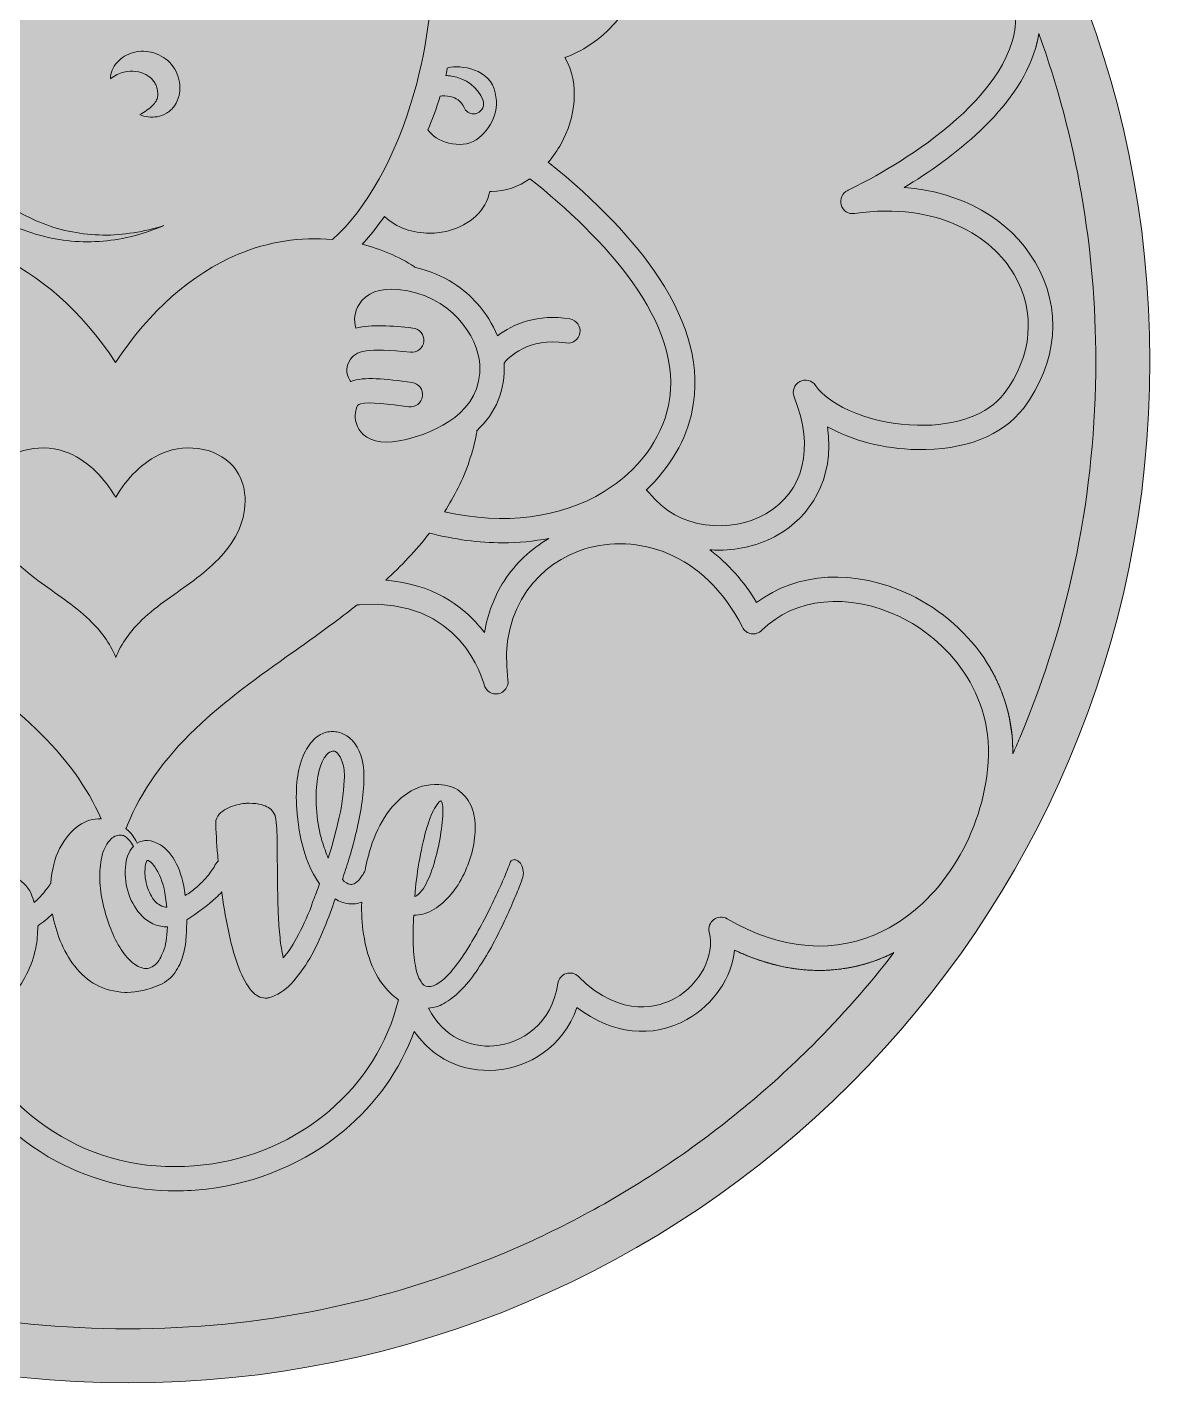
# Model space of a CAD drawing. Header units: inches. Extents: x -4083 to 8083, y -1951 to 5918.
# Drawn here: x 1812 to 3900, y 2118 to 4639 of the extents above; entities that cross this region are included whole.
import ezdxf

# ---------------------------------------------------------------- set-up
doc = ezdxf.new("R2010")
doc.units = ezdxf.units.IN
doc.header["$MEASUREMENT"] = 0
doc.layers.add('1', color=7, linetype='Continuous')

# ---------------------------------------------------------------- blocks, each defined once
blk = doc.blocks.new('block 2')
at = {"layer": '1', "true_color": 0xf19997}
h = blk.add_hatch(color=21, dxfattribs=at)
h.dxf.hatch_style = 2
edge = h.paths.add_edge_path()
edge.add_spline(control_points=[(3900, 4017.7), (3900, 2968.4), (3049.3, 2117.7), (2000, 2117.7), (950.7, 2117.7), (100, 2968.4), (100, 4017.7), (100, 5067.1), (950.7, 5917.7), (2000, 5917.7), (3049.3, 5917.7), (3900, 5067.1), (3900, 4017.7)], knot_values=[0, 0, 0, 0, 1, 1, 1, 2, 2, 2, 3, 3, 3, 4, 4, 4, 4], degree=3, periodic=1)
at = {"layer": '1', "lineweight": 0}
for points, knots in [([(3900, 4017.7), (3900, 2968.4), (3049.3, 2117.7), (2000, 2117.7), (950.7, 2117.7), (100, 2968.4), (100, 4017.7), (100, 5067.1), (950.7, 5917.7), (2000, 5917.7), (3049.3, 5917.7), (3900, 5067.1), (3900, 4017.7)], [0, 0, 0, 0, 1, 1, 1, 2, 2, 2, 3, 3, 3, 4, 4, 4, 4]), ([(2000, 5917.7), (950.7, 5917.7), (100, 5067.1), (100, 4017.7), (100, 2968.4), (950.7, 2117.7), (2000, 2117.7), (3049.3, 2117.7), (3900, 2968.4), (3900, 4017.7), (3900, 5067.1), (3049.3, 5917.7), (2000, 5917.7)], [0, 0, 0, 0, 1, 1, 1, 2, 2, 2, 3, 3, 3, 4, 4, 4, 4]), ([(2000, 5917.7), (950.7, 5917.7), (100, 5067.1), (100, 4017.7), (100, 2968.4), (950.7, 2117.7), (2000, 2117.7), (3049.3, 2117.7), (3900, 2968.4), (3900, 4017.7), (3900, 5067.1), (3049.3, 5917.7), (2000, 5917.7)], [0, 0, 0, 0, 1, 1, 1, 2, 2, 2, 3, 3, 3, 4, 4, 4, 4]), ([(1530, 4948.8), (1564.5, 4918.4), (1612.2, 4902.6), (1661.7, 4907), (1709.6, 4911.2), (1750.5, 4933.5), (1777.9, 4968.9), (1809.3, 4912.4), (1872.3, 4869.5), (1945.8, 4858.3), (2015.2, 4847.6), (2077.8, 4867.4), (2121.9, 4911.9), (2136.9, 4874.2), (2169.1, 4840.1), (2211.2, 4820.8), (2266.8, 4795.3), (2326, 4802.2), (2375.9, 4838.4), (2385, 4806.2), (2404.9, 4774.4), (2437.3, 4756.9), (2463.3, 4742.9), (2504.6, 4734.5), (2561.4, 4764.9), (2568.6, 4701.1), (2558, 4608.6), (2532, 4517.6), (2497.8, 4397.4), (2444, 4300.9), (2380, 4244.4), (2321.2, 4249.5), (2260.1, 4240.4), (2204.6, 4216.7), (2117, 4179.4), (2040.5, 4111.8), (1976.9, 4015.8), (1913.3, 4111.8), (1836.8, 4179.4), (1749.2, 4216.7), (1669.3, 4250.8), (1576.7, 4254.4), (1496.9, 4229.1), (1357.8, 4373.5), (1317.5, 4525.3), (1308.4, 4627.8), (1297.9, 4744.4), (1322.8, 4843.6), (1353.7, 4907.3), (1378, 4887.2), (1414, 4877.9), (1450, 4884.7), (1481.1, 4890.5), (1514, 4910.3), (1530, 4948.8)], [0, 0, 0, 0, 1, 1, 1, 2, 2, 2, 3, 3, 3, 4, 4, 4, 5, 5, 5, 6, 6, 6, 7, 7, 7, 8, 8, 8, 9, 9, 9, 10, 10, 10, 11, 11, 11, 12, 12, 12, 13, 13, 13, 14, 14, 14, 15, 15, 15, 16, 16, 16, 17, 17, 17, 18, 18, 18, 18]), ([(3326, 4308.6), (3329.2, 4297.8), (3339.8, 4291), (3350.9, 4292.6), (3507.1, 4315.2), (3606.6, 4249), (3647.5, 4179.4), (3688.5, 4109.8), (3681.5, 4026.9), (3628.8, 3957.6), (3599.1, 3918.6), (3540.5, 3897.1), (3468, 3898.8), (3386.6, 3900.5), (3306.8, 3931.7), (3278.2, 3972.9), (3271.7, 3982.4), (3259.1, 3985.4), (3248.9, 3980), (3238.8, 3974.5), (3234.4, 3962.4), (3238.6, 3951.7), (3276.6, 3856.2), (3256.9, 3774.8), (3185.7, 3734.1), (3122.2, 3697.8), (3023.5, 3702.6), (2968.5, 3773.6), (2967, 3775.4), (2965.3, 3777), (2963.5, 3778.3), (3007.7, 3819.8), (3038, 3871.6), (3049.2, 3926.8), (3064.8, 4003.7), (3044, 4086.4), (2987.2, 4172.9), (2941.4, 4242.6), (2872.2, 4314.9), (2781.3, 4388), (2790.5, 4398.7), (2798.6, 4410.4), (2805.2, 4422.4), (2831.5, 4470.2), (2841, 4533.6), (2812.2, 4582.5), (2851.5, 4597.4), (2885.3, 4621.7), (2911.2, 4653.9), (2919.6, 4664.4), (2927.1, 4675.7), (2933.7, 4687.6), (3053.8, 4773.1), (3291.7, 4886.4), (3464.8, 4853.5), (3533, 4840.5), (3585.8, 4805.6), (3621.6, 4749.9), (3650.5, 4704.9), (3657.8, 4660), (3643.9, 4612.6), (3598.3, 4456.7), (3340.8, 4336.7), (3338.2, 4335.5), (3328, 4330.8), (3322.8, 4319.4), (3326, 4308.6)], [0, 0, 0, 0, 1, 1, 1, 2, 2, 2, 3, 3, 3, 4, 4, 4, 5, 5, 5, 6, 6, 6, 7, 7, 7, 8, 8, 8, 9, 9, 9, 10, 10, 10, 11, 11, 11, 12, 12, 12, 13, 13, 13, 14, 14, 14, 15, 15, 15, 16, 16, 16, 17, 17, 17, 18, 18, 18, 19, 19, 19, 20, 20, 20, 21, 21, 21, 22, 22, 22, 22]), ([(3645.2, 3287.7), (3645.3, 3309.9), (3643.2, 3331.6), (3638.9, 3352.9), (3638.8, 3353.6), (3638.6, 3354.4), (3638.5, 3355.2), (3637.9, 3358), (3637.2, 3360.9), (3636.5, 3363.8), (3636.3, 3364.8), (3636, 3365.8), (3635.8, 3366.8), (3635.1, 3369.6), (3634.4, 3372.3), (3633.7, 3375), (3633.3, 3376.1), (3633, 3377.2), (3632.7, 3378.3), (3630.3, 3386.4), (3627.6, 3394.4), (3624.6, 3402.3), (3623.9, 3404.2), (3623.2, 3406.1), (3622.4, 3408), (3621.7, 3409.7), (3620.9, 3411.5), (3620.2, 3413.3), (3619.3, 3415.3), (3618.4, 3417.3), (3617.5, 3419.4), (3616.8, 3421), (3616, 3422.6), (3615.2, 3424.3), (3614.2, 3426.4), (3613.2, 3428.6), (3612.1, 3430.7), (3611.3, 3432.2), (3610.6, 3433.7), (3609.8, 3435.2), (3608.6, 3437.6), (3607.3, 3440), (3605.9, 3442.3), (3605.3, 3443.6), (3604.6, 3444.8), (3603.9, 3446), (3601.9, 3449.6), (3599.8, 3453.1), (3597.6, 3456.6), (3563.9, 3510.4), (3512.8, 3555.5), (3453.7, 3583.8), (3352, 3632.4), (3243.5, 3625.9), (3168.8, 3568.9), (3145, 3608.7), (3115.6, 3641.8), (3081.7, 3667.2), (3087.7, 3666.7), (3093.7, 3666.5), (3099.7, 3666.5), (3137.9, 3666.5), (3175.5, 3676.2), (3208.1, 3694.8), (3266.4, 3728.1), (3314.7, 3796.3), (3300.6, 3895.9), (3345.2, 3870.7), (3404.7, 3854.9), (3467, 3853.5), (3554.3, 3851.5), (3626.3, 3879.6), (3664.8, 3930.2), (3729, 4014.7), (3737.2, 4116.4), (3686.5, 4202.4), (3638.8, 4283.3), (3549.9, 4332.6), (3443.2, 4341), (3529.5, 4393.2), (3653.9, 4485.7), (3687.3, 4599.8), (3688, 4601.9), (3688.5, 4604.1), (3689.1, 4606.2), (3689.3, 4606.8), (3689.4, 4607.4), (3689.6, 4608.1), (3690, 4609.6), (3690.3, 4611.2), (3690.7, 4612.7), (3690.8, 4613.4), (3691, 4614), (3691.1, 4614.7), (3691.5, 4616.3), (3691.8, 4617.9), (3692.1, 4619.5), (3692.2, 4620), (3692.3, 4620.6), (3692.4, 4621.1), (3692.8, 4623.2), (3693.2, 4625.3), (3693.5, 4627.5), (3763.8, 4432.5), (3799.4, 4227.9), (3799.4, 4017.7), (3799.4, 3774.8), (3751.9, 3539.1), (3658.1, 3317.4), (3653.9, 3307.4), (3649.6, 3297.6), (3645.2, 3287.7)], [0, 0, 0, 0, 1, 1, 1, 2, 2, 2, 3, 3, 3, 4, 4, 4, 5, 5, 5, 6, 6, 6, 7, 7, 7, 8, 8, 8, 9, 9, 9, 10, 10, 10, 11, 11, 11, 12, 12, 12, 13, 13, 13, 14, 14, 14, 15, 15, 15, 16, 16, 16, 17, 17, 17, 18, 18, 18, 19, 19, 19, 20, 20, 20, 21, 21, 21, 22, 22, 22, 23, 23, 23, 24, 24, 24, 25, 25, 25, 26, 26, 26, 27, 27, 27, 28, 28, 28, 29, 29, 29, 30, 30, 30, 31, 31, 31, 32, 32, 32, 33, 33, 33, 34, 34, 34, 35, 35, 35, 36, 36, 36, 37, 37, 37, 37]), ([(3645.2, 3287.7), (3645.6, 3347.9), (3629.4, 3405.7), (3597.6, 3456.6), (3563.9, 3510.4), (3512.8, 3555.5), (3453.7, 3583.8), (3352, 3632.4), (3243.5, 3625.9), (3168.8, 3568.9), (3145, 3608.7), (3115.6, 3641.8), (3081.7, 3667.2), (3087.7, 3666.7), (3093.7, 3666.5), (3099.7, 3666.5), (3137.9, 3666.5), (3175.5, 3676.2), (3208.1, 3694.8), (3266.4, 3728.1), (3314.7, 3796.3), (3300.6, 3895.9), (3345.2, 3870.7), (3404.7, 3854.9), (3467, 3853.5), (3554.3, 3851.5), (3626.3, 3879.6), (3664.8, 3930.2), (3729, 4014.7), (3737.2, 4116.4), (3686.5, 4202.4), (3638.8, 4283.3), (3549.9, 4332.6), (3443.2, 4341), (3529.5, 4393.2), (3653.9, 4485.7), (3687.3, 4599.8), (3690, 4609.1), (3692.1, 4618.3), (3693.5, 4627.5), (3763.8, 4432.5), (3799.4, 4227.9), (3799.4, 4017.7), (3799.4, 3774.8), (3751.9, 3539.1), (3658.1, 3317.4), (3653.9, 3307.4), (3649.6, 3297.6), (3645.2, 3287.7)], [0, 0, 0, 0, 1, 1, 1, 2, 2, 2, 3, 3, 3, 4, 4, 4, 5, 5, 5, 6, 6, 6, 7, 7, 7, 8, 8, 8, 9, 9, 9, 10, 10, 10, 11, 11, 11, 12, 12, 12, 13, 13, 13, 14, 14, 14, 15, 15, 15, 16, 16, 16, 16]), ([(2096.2, 4522.3), (2096.1, 4520.6), (2096, 4519), (2095.7, 4517.3), (2095.7, 4517.3), (2094.8, 4512.3), (2094.8, 4512.3), (2093.3, 4505.7), (2090.6, 4498.9), (2086.5, 4493.1), (2082.4, 4487.2), (2077.1, 4482.4), (2071.5, 4479.1), (2065.9, 4475.8), (2060, 4473.8), (2054.3, 4472.7), (2048.6, 4471.8), (2043, 4471.6), (2037.6, 4472.3), (2032.2, 4472.9), (2027, 4474.1), (2022.1, 4476.5), (2031.2, 4481.9), (2039.2, 4487.2), (2045.2, 4493), (2048.2, 4495.8), (2050.5, 4498.9), (2052.1, 4501.7), (2053.7, 4504.6), (2054.6, 4507.3), (2055, 4509.8), (2055.4, 4512.4), (2055.4, 4514.9), (2055.2, 4517.7), (2055.1, 4518.4), (2055, 4519.1), (2055, 4519.8), (2055, 4519.8), (2054.6, 4522), (2054.6, 4522), (2054.5, 4522.7), (2054.3, 4523.5), (2054.1, 4524.3), (2054, 4525.1), (2053.9, 4525.8), (2053.6, 4526.5), (2052.9, 4529.3), (2051.9, 4531.7), (2050.7, 4534), (2049.5, 4536.3), (2048.1, 4538.5), (2046.3, 4540.5), (2039.6, 4548.6), (2028, 4555.1), (2014.4, 4557), (2007.6, 4557.8), (2000.2, 4557.7), (1992.3, 4555.5), (1988.3, 4554.5), (1984.3, 4552.9), (1980.1, 4550.9), (1975.9, 4548.9), (1971.9, 4546.1), (1967.3, 4543.2), (1967.5, 4548.5), (1968.5, 4554), (1970.7, 4559.1), (1972.7, 4564.2), (1975.7, 4569.2), (1979.6, 4573.6), (1987.2, 4582.5), (1998.2, 4589.1), (2010.3, 4592.2), (2022.4, 4595.3), (2035.6, 4595.1), (2047.9, 4591.2), (2060.3, 4587.5), (2072, 4580.1), (2080.9, 4569.6), (2089.9, 4559.2), (2095.4, 4545.4), (2096.2, 4532), (2096.4, 4530.3), (2096.4, 4528.7), (2096.4, 4527.1), (2096.4, 4525.5), (2096.4, 4523.9), (2096.2, 4522.3)], [0, 0, 0, 0, 1, 1, 1, 2, 2, 2, 3, 3, 3, 4, 4, 4, 5, 5, 5, 6, 6, 6, 7, 7, 7, 8, 8, 8, 9, 9, 9, 10, 10, 10, 11, 11, 11, 12, 12, 12, 13, 13, 13, 14, 14, 14, 15, 15, 15, 16, 16, 16, 17, 17, 17, 18, 18, 18, 19, 19, 19, 20, 20, 20, 21, 21, 21, 22, 22, 22, 23, 23, 23, 24, 24, 24, 25, 25, 25, 26, 26, 26, 27, 27, 27, 28, 28, 28, 29, 29, 29, 29]), ([(2647.1, 4429.6), (2619.2, 4410.8), (2570.6, 4426.4), (2557.5, 4448.4), (2565.1, 4464.4), (2573.5, 4488.8), (2580.3, 4510.9), (2585, 4511.8), (2592, 4512), (2600, 4510), (2608.5, 4507.8), (2619.8, 4502.5), (2624.8, 4489.8), (2627.8, 4482.4), (2634.9, 4477.9), (2642.4, 4477.9), (2644.7, 4477.9), (2647.1, 4478.4), (2649.4, 4479.3), (2659, 4483.2), (2663.7, 4494.1), (2659.9, 4503.8), (2650.3, 4527.6), (2629, 4543.8), (2601.3, 4548.2), (2597.8, 4548.7), (2594.4, 4549.1), (2591, 4549.2), (2592.8, 4556.7), (2593.7, 4561.7), (2593.4, 4562.8), (2607, 4569.6), (2667.9, 4565.4), (2680.8, 4524.7), (2693.6, 4484.1), (2675, 4448.4), (2647.1, 4429.6)], [0, 0, 0, 0, 1, 1, 1, 2, 2, 2, 3, 3, 3, 4, 4, 4, 5, 5, 5, 6, 6, 6, 7, 7, 7, 8, 8, 8, 9, 9, 9, 10, 10, 10, 11, 11, 11, 12, 12, 12, 12]), ([(1668, 4411.8), (1668.5, 4411.2), (1668.9, 4410.6), (1669.3, 4410.1), (1669.3, 4410.1), (1669.4, 4410), (1669.4, 4410), (1691.2, 4380.4), (1716.8, 4353), (1745.9, 4329.8), (1774.9, 4306.5), (1807.3, 4287.2), (1842.3, 4273.8), (1877.3, 4260.3), (1914.9, 4253), (1953, 4252.5), (1991.2, 4251.9), (2029.6, 4258.7), (2066.6, 4270.2), (2030.9, 4255.2), (1992.8, 4244.4), (1953.5, 4241.2), (1914.2, 4237.8), (1873.9, 4241.6), (1835.3, 4252.3), (1796.6, 4262.9), (1759.8, 4280.2), (1726, 4302.3), (1693, 4323.8), (1663, 4349.9), (1636.3, 4379.3), (1631.6, 4368.1), (1629.7, 4357.2), (1629.7, 4350.7), (1629.7, 4341), (1621.8, 4333.1), (1612.1, 4333.1), (1602.4, 4333.1), (1594.5, 4341), (1594.5, 4350.7), (1594.5, 4390.2), (1623, 4450), (1684, 4453), (1693.7, 4453.5), (1702, 4446), (1702.4, 4436.3), (1702.9, 4426.5), (1695.4, 4418.3), (1685.7, 4417.8), (1678.5, 4417.5), (1672.1, 4415.8), (1666.5, 4413.2), (1667, 4412.7), (1667.5, 4412.3), (1668, 4411.8)], [0, 0, 0, 0, 1, 1, 1, 2, 2, 2, 3, 3, 3, 4, 4, 4, 5, 5, 5, 6, 6, 6, 7, 7, 7, 8, 8, 8, 9, 9, 9, 10, 10, 10, 11, 11, 11, 12, 12, 12, 13, 13, 13, 14, 14, 14, 15, 15, 15, 16, 16, 16, 17, 17, 17, 18, 18, 18, 18]), ([(3004.9, 3935.8), (2991.9, 3872.3), (2948.3, 3813.8), (2885.1, 3775.3), (2803.7, 3725.7), (2699.4, 3712.8), (2588.6, 3738), (2597.7, 3752.2), (2606.1, 3767), (2613.8, 3782.3), (2629.7, 3814.4), (2641.3, 3848.4), (2648.1, 3883.4), (2648.4, 3885.2), (2648.5, 3887), (2648.5, 3888.7), (2684.2, 3921.9), (2702, 3964.8), (2699.2, 4014.3), (2705.1, 4023.1), (2746.3, 4063.8), (2813.9, 4051.9), (2826.2, 4049.8), (2837.9, 4058), (2840.1, 4070.3), (2842.2, 4082.6), (2834, 4094.4), (2821.7, 4096.5), (2762.4, 4106.9), (2715.5, 4087.1), (2686.9, 4065.2), (2678.2, 4086.6), (2665.1, 4107.5), (2648.7, 4125.8), (2626.8, 4150.3), (2590, 4179.9), (2534.5, 4192.1), (2533.9, 4192.6), (2533.2, 4193), (2532.6, 4193.5), (2503.3, 4212.7), (2470.3, 4226.6), (2435.4, 4235.3), (2450.5, 4251.5), (2464.4, 4269), (2476.9, 4287.3), (2499.2, 4265.8), (2530.2, 4256), (2560.5, 4256), (2572.5, 4256), (2584.4, 4257.5), (2595.6, 4260.4), (2636.9, 4271.2), (2665.1, 4298.6), (2672.8, 4333.5), (2673.9, 4333.5), (2675, 4333.5), (2676.1, 4333.5), (2701.9, 4333.5), (2726.2, 4342.6), (2747.3, 4357.2), (2883, 4249.1), (3036.1, 4089.3), (3004.9, 3935.8)], [0, 0, 0, 0, 1, 1, 1, 2, 2, 2, 3, 3, 3, 4, 4, 4, 5, 5, 5, 6, 6, 6, 7, 7, 7, 8, 8, 8, 9, 9, 9, 10, 10, 10, 11, 11, 11, 12, 12, 12, 13, 13, 13, 14, 14, 14, 15, 15, 15, 16, 16, 16, 17, 17, 17, 18, 18, 18, 19, 19, 19, 20, 20, 20, 21, 21, 21, 21]), ([(2885.1, 3775.3), (2803.7, 3725.7), (2699.4, 3712.8), (2588.6, 3738), (2597.7, 3752.2), (2606.1, 3767), (2613.8, 3782.3), (2629.7, 3814.4), (2641.3, 3848.4), (2648.1, 3883.4), (2648.4, 3885.2), (2648.5, 3887), (2648.5, 3888.7), (2684.2, 3921.9), (2702, 3964.8), (2699.2, 4014.3), (2705.1, 4023.1), (2746.3, 4063.8), (2813.9, 4051.9), (2826.2, 4049.8), (2837.9, 4058), (2840.1, 4070.3), (2842.2, 4082.6), (2834, 4094.4), (2821.7, 4096.5), (2762.4, 4106.9), (2715.5, 4087.1), (2686.9, 4065.2), (2678.2, 4086.6), (2665.1, 4107.5), (2648.7, 4125.8), (2626.8, 4150.3), (2590, 4179.9), (2534.5, 4192.1), (2533.9, 4192.6), (2533.2, 4193), (2532.6, 4193.5), (2503.3, 4212.7), (2470.3, 4226.6), (2435.4, 4235.3), (2450.5, 4251.5), (2464.4, 4269), (2476.9, 4287.3), (2499.2, 4265.8), (2530.2, 4256), (2560.5, 4256), (2572.5, 4256), (2584.4, 4257.5), (2595.6, 4260.4), (2636.9, 4271.2), (2665.1, 4298.6), (2672.8, 4333.5), (2673.9, 4333.5), (2675, 4333.5), (2676.1, 4333.5), (2701.9, 4333.5), (2726.2, 4342.6), (2747.3, 4357.2), (2883, 4249.1), (3036.1, 4089.3), (3004.9, 3935.8), (2991.9, 3872.3), (2948.3, 3813.8), (2885.1, 3775.3)], [0, 0, 0, 0, 1, 1, 1, 2, 2, 2, 3, 3, 3, 4, 4, 4, 5, 5, 5, 6, 6, 6, 7, 7, 7, 8, 8, 8, 9, 9, 9, 10, 10, 10, 11, 11, 11, 12, 12, 12, 13, 13, 13, 14, 14, 14, 15, 15, 15, 16, 16, 16, 17, 17, 17, 18, 18, 18, 19, 19, 19, 20, 20, 20, 21, 21, 21, 21]), ([(2528.2, 3978.1), (2476.9, 3985.2), (2439.3, 3989.5), (2414.3, 3980.4), (2413.1, 3981.7), (2399.6, 3997.4), (2411.2, 4017.6), (2423.6, 4039.3), (2444.9, 4042.5), (2525.2, 4034.6), (2537.7, 4033.4), (2548.8, 4042.5), (2550, 4054.9), (2551.2, 4067.3), (2542.1, 4078.4), (2529.7, 4079.6), (2489.9, 4083.5), (2453.4, 4087.1), (2423.8, 4079.4), (2419.2, 4093.6), (2421.1, 4109.9), (2429.5, 4123.4), (2442.7, 4144.7), (2468.5, 4154.7), (2502.2, 4151.4), (2600.6, 4141.8), (2650.9, 4062.6), (2654, 4012.1), (2659.4, 3921.7), (2570.5, 3885.8), (2517, 3872.4), (2481.3, 3863.4), (2453.7, 3866.7), (2437.2, 3881.9), (2424.6, 3893.6), (2420.9, 3910.7), (2422.9, 3922.4), (2425.3, 3936.9), (2427.3, 3937.4), (2432.6, 3938.7), (2448.6, 3942.6), (2485, 3938.4), (2521.9, 3933.3), (2534.3, 3931.6), (2545.8, 3940.2), (2547.5, 3952.6), (2549.2, 3965), (2540.6, 3976.4), (2528.2, 3978.1)], [0, 0, 0, 0, 1, 1, 1, 2, 2, 2, 3, 3, 3, 4, 4, 4, 5, 5, 5, 6, 6, 6, 7, 7, 7, 8, 8, 8, 9, 9, 9, 10, 10, 10, 11, 11, 11, 12, 12, 12, 13, 13, 13, 14, 14, 14, 15, 15, 15, 16, 16, 16, 16]), ([(1977.2, 3467.1), (1977.2, 3467.1), (1977.2, 3466.9), (1977.2, 3466.9), (1977.2, 3467), (1977.2, 3467), (1977.2, 3467), (1977.2, 3467), (1977.2, 3467), (1977.2, 3466.9), (1977.2, 3466.9), (1977.2, 3467.1), (1977.2, 3467.1), (1966.9, 3493.4), (1949, 3516.9), (1928.5, 3536.6), (1899.3, 3564.5), (1864.7, 3586), (1832.3, 3610.2), (1799.9, 3634.5), (1768.9, 3662.4), (1750.9, 3698.6), (1732.9, 3734.8), (1730.2, 3780.8), (1752.8, 3814.3), (1781.4, 3856.7), (1843.4, 3866.7), (1890.4, 3846.7), (1927.6, 3830.8), (1956.2, 3800.1), (1977.2, 3765), (1998.2, 3800.1), (2026.7, 3830.8), (2064, 3846.7), (2111, 3866.7), (2173, 3856.7), (2201.6, 3814.3), (2224.2, 3780.8), (2221.4, 3734.8), (2203.4, 3698.6), (2185.5, 3662.4), (2154.5, 3634.5), (2122.1, 3610.2), (2089.7, 3586), (2055.1, 3564.5), (2025.9, 3536.6), (2005.4, 3516.9), (1987.5, 3493.4), (1977.2, 3467.1)], [0, 0, 0, 0, 1, 1, 1, 2, 2, 2, 3, 3, 3, 4, 4, 4, 5, 5, 5, 6, 6, 6, 7, 7, 7, 8, 8, 8, 9, 9, 9, 10, 10, 10, 11, 11, 11, 12, 12, 12, 13, 13, 13, 14, 14, 14, 15, 15, 15, 16, 16, 16, 16]), ([(3598.3, 3258.5), (3584, 3128.6), (3508.4, 3011.1), (3405.5, 2959.1), (3316.8, 2914.3), (3216, 2921.8), (3114.1, 2981), (3106.3, 2985.5), (3096.5, 2985), (3089.2, 2979.5), (3082, 2974.1), (3078.6, 2964.9), (3080.8, 2956.1), (3091.3, 2912.3), (3064, 2859.5), (3017.2, 2833.3), (2990.4, 2818.2), (2919.1, 2792), (2837.6, 2873.4), (2831.6, 2879.5), (2822.6, 2881.6), (2814.4, 2878.9), (2806.3, 2876.2), (2800.4, 2869.1), (2799.2, 2860.6), (2788.7, 2785.9), (2731.9, 2748.5), (2680.3, 2744.5), (2637.9, 2741.2), (2586.6, 2758.7), (2558.9, 2814.9), (2568.4, 2815.5), (2577.9, 2818.2), (2587, 2823.2), (2597.8, 2829.1), (2608.3, 2837.3), (2618.3, 2847.3), (2628.6, 2857.5), (2638.3, 2869.3), (2647.2, 2882.5), (2656.1, 2895.7), (2664.6, 2909.3), (2672.7, 2923.2), (2680.4, 2937), (2687.9, 2951.5), (2694.9, 2966.1), (2701.9, 2980.7), (2708.2, 2994.5), (2713.6, 3006.9), (2719, 3019.4), (2723.6, 3030.4), (2727.2, 3039.5), (2730.8, 3048.9), (2733, 3055), (2734, 3058.1), (2735.5, 3063.6), (2735.6, 3068.7), (2734.3, 3073.3), (2733, 3077.6), (2731.4, 3081.3), (2729.5, 3084.3), (2729.4, 3084.5), (2729.2, 3084.7), (2729.1, 3084.8), (2726, 3088.2), (2723.1, 3090.1), (2720, 3090.8), (2719.8, 3090.8), (2719.6, 3090.8), (2719.4, 3090.9), (2717.9, 3090.9), (2716.2, 3090.9), (2714.7, 3090.1), (2713.4, 3089.5), (2711.5, 3088.2), (2710.5, 3085.3), (2709.6, 3083.2), (2707.7, 3078.5), (2704.9, 3071), (2701.9, 3063.4), (2698, 3054), (2693, 3043.1), (2688.1, 3031.9), (2681.8, 3018.4), (2674.2, 3002.8), (2666.6, 2987.4), (2658.9, 2972.6), (2651.3, 2958.9), (2643.6, 2945.1), (2635.6, 2931.7), (2627.5, 2918.9), (2619.4, 2906.2), (2611.1, 2894.9), (2603, 2885.4), (2594.9, 2875.6), (2586.8, 2867.8), (2578.8, 2862.2), (2571.3, 2856.9), (2564.1, 2854.3), (2557.5, 2854.7), (2552.2, 2854.9), (2547.9, 2858.2), (2544.4, 2864.7), (2544.3, 2864.8), (2544.2, 2864.9), (2544.2, 2865), (2539.6, 2871.8), (2536.3, 2881.6), (2534.3, 2894.3), (2532, 2906.9), (2530.6, 2921.6), (2530.2, 2938), (2529.9, 2953.4), (2530.2, 2970.1), (2531.2, 2987.6), (2542.9, 2987.3), (2554.2, 2990.2), (2564.9, 2996.2), (2576.6, 3002.6), (2587.2, 3011.3), (2596.4, 3021.9), (2606.4, 3032.6), (2615.1, 3045.2), (2622.2, 3059.3), (2629.3, 3073.4), (2634.9, 3088.2), (2639, 3103.1), (2643, 3118.1), (2645.2, 3133.2), (2645.5, 3147.8), (2645.8, 3162.6), (2643.7, 3176.1), (2639.1, 3188.1), (2634.1, 3200.1), (2626.7, 3210.1), (2617.1, 3217.7), (2607.3, 3225.6), (2594, 3229.9), (2577.6, 3230.6), (2556.3, 3231.6), (2536.9, 3226.2), (2520, 3214.8), (2503.2, 3203.5), (2488.7, 3188.2), (2476.8, 3169.3), (2465, 3150.5), (2455.5, 3128.6), (2448.6, 3104.2), (2445.5, 3093.4), (2442.9, 3082.3), (2440.8, 3071), (2439, 3067), (2437, 3063.4), (2435, 3060.5), (2430.6, 3053.9), (2426.4, 3049.5), (2422.6, 3047.3), (2419.4, 3045.3), (2416.5, 3044.4), (2413.6, 3044.7), (2411.6, 3044.9), (2407.9, 3046), (2402, 3050.3), (2402, 3050.3), (2398.5, 3054.2), (2398.5, 3054.2), (2402.5, 3065.8), (2406.7, 3078.5), (2410.8, 3092), (2415.2, 3106.5), (2419.3, 3121.7), (2423.2, 3137.4), (2427.1, 3153.1), (2430.5, 3169.6), (2433.3, 3186.3), (2436.1, 3203.1), (2437.9, 3219.9), (2438.6, 3236.4), (2439.9, 3266.2), (2434.3, 3289.9), (2421.8, 3306.8), (2416.9, 3313.4), (2411.1, 3318.7), (2404.5, 3322.5), (2397.8, 3326.5), (2390.5, 3328.7), (2382.9, 3329), (2382.9, 3329), (2381.2, 3329.1), (2381.2, 3329.1), (2376.7, 3329.3), (2372.4, 3328.8), (2368.2, 3327.8), (2358.4, 3325), (2349.6, 3319.2), (2342.1, 3310.6), (2334.7, 3302.2), (2328.6, 3291.6), (2323.8, 3279.1), (2319, 3266.3), (2315.8, 3251.3), (2314.1, 3234.6), (2312.4, 3217.8), (2312.5, 3198.2), (2314.6, 3176.3), (2317.1, 3148), (2322.1, 3122.4), (2329.4, 3100.3), (2336.4, 3078.8), (2345.4, 3060.5), (2356, 3045.8), (2354.1, 3040.9), (2352.4, 3036.4), (2350.9, 3032.2), (2349.2, 3027.5), (2347.8, 3023.5), (2346.5, 3020.3), (2344.9, 3016.2), (2343.4, 3012.8), (2342.1, 3009.7), (2341.6, 3008.3), (2341.3, 3006.5), (2341.1, 3004.2), (2332.5, 2983.3), (2323.1, 2963.3), (2313.3, 2944.7), (2305.1, 2929.1), (2296.8, 2917), (2288.6, 2908.4), (2286, 2920.5), (2284, 2933), (2282.6, 2945.5), (2281.1, 2960.4), (2280, 2975.5), (2279.3, 2990.3), (2278.7, 3005.1), (2278.3, 3019.9), (2278.2, 3034.3), (2278.1, 3048.7), (2278, 3062.4), (2277.8, 3075.6), (2277.4, 3091.4), (2277.3, 3107.6), (2277.4, 3123.7), (2277.6, 3139.9), (2276.3, 3156.2), (2273.6, 3172.2), (2273.6, 3172.5), (2273.5, 3172.8), (2273.3, 3173.1), (2269.5, 3181.6), (2263.4, 3187.5), (2255.1, 3190.7), (2247.4, 3193.5), (2239.5, 3195.2), (2231.7, 3195.5), (2231.7, 3195.5), (2225, 3195.8), (2225, 3195.8), (2222.5, 3195.9), (2220.2, 3195.8), (2218.2, 3195.5), (2213.2, 3195), (2207.9, 3194), (2202.5, 3192.7), (2197, 3191.4), (2191.7, 3189.6), (2186.7, 3187.3), (2181.6, 3184.9), (2176.9, 3181.9), (2172.8, 3178.3), (2168.4, 3174.5), (2165.2, 3169.6), (2163.3, 3163.9), (2163.2, 3163.5), (2163.1, 3163), (2163.1, 3162.6), (2163.4, 3144), (2164.6, 3122.4), (2166.7, 3098.5), (2167, 3095), (2167.4, 3091.4), (2167.7, 3087.8), (2164.3, 3085.3), (2161.8, 3081.7), (2160.1, 3077), (2155.5, 3070.1), (2150.3, 3063.2), (2144.7, 3056.7), (2139.3, 3050.7), (2133, 3044.5), (2125.9, 3038.2), (2120.2, 3033.1), (2113.6, 3028.5), (2106.3, 3024.5), (2103.2, 3048.2), (2097.8, 3067.8), (2090.3, 3082.7), (2082.2, 3098.9), (2072, 3111), (2060.1, 3118.6), (2043.2, 3128.2), (2028.7, 3129.1), (2016.9, 3121.4), (2014.9, 3127), (2007.3, 3138.3), (2004.2, 3141.3), (2001.5, 3144), (1998.7, 3146.5), (1996, 3148.8), (1997.3, 3150.9), (1998.3, 3153.1), (1999, 3155.5), (2023.4, 3216.8), (2067, 3278.6), (2125.3, 3334.4), (2180.3, 3387), (2244.1, 3432.3), (2305.9, 3476), (2332.1, 3494.6), (2359.1, 3513.8), (2385.3, 3533.4), (2398.4, 3543.2), (2412, 3553.7), (2425.9, 3564.8), (2427.5, 3564.6), (2429.1, 3564.6), (2430.7, 3564.7), (2618.5, 3580.7), (2660.4, 3422.9), (2662.1, 3416.3), (2665, 3404.6), (2676.5, 3397.2), (2688.3, 3399.4), (2700.1, 3401.7), (2708.1, 3412.8), (2706.5, 3424.7), (2687.2, 3566.1), (2771.4, 3644.5), (2849.3, 3668.7), (2944, 3698), (3071.2, 3664.4), (3142.3, 3523.2), (3145.5, 3516.7), (3151.7, 3512.1), (3158.9, 3511), (3166.1, 3509.8), (3173.4, 3512.2), (3178.5, 3517.4), (3239.1, 3578.2), (3339.4, 3588.3), (3434.2, 3543), (3519.8, 3502.1), (3614.1, 3403), (3598.3, 3258.5)], [0, 0, 0, 0, 1, 1, 1, 2, 2, 2, 3, 3, 3, 4, 4, 4, 5, 5, 5, 6, 6, 6, 7, 7, 7, 8, 8, 8, 9, 9, 9, 10, 10, 10, 11, 11, 11, 12, 12, 12, 13, 13, 13, 14, 14, 14, 15, 15, 15, 16, 16, 16, 17, 17, 17, 18, 18, 18, 19, 19, 19, 20, 20, 20, 21, 21, 21, 22, 22, 22, 23, 23, 23, 24, 24, 24, 25, 25, 25, 26, 26, 26, 27, 27, 27, 28, 28, 28, 29, 29, 29, 30, 30, 30, 31, 31, 31, 32, 32, 32, 33, 33, 33, 34, 34, 34, 35, 35, 35, 36, 36, 36, 37, 37, 37, 38, 38, 38, 39, 39, 39, 40, 40, 40, 41, 41, 41, 42, 42, 42, 43, 43, 43, 44, 44, 44, 45, 45, 45, 46, 46, 46, 47, 47, 47, 48, 48, 48, 49, 49, 49, 50, 50, 50, 51, 51, 51, 52, 52, 52, 53, 53, 53, 54, 54, 54, 55, 55, 55, 56, 56, 56, 57, 57, 57, 58, 58, 58, 59, 59, 59, 60, 60, 60, 61, 61, 61, 62, 62, 62, 63, 63, 63, 64, 64, 64, 65, 65, 65, 66, 66, 66, 67, 67, 67, 68, 68, 68, 69, 69, 69, 70, 70, 70, 71, 71, 71, 72, 72, 72, 73, 73, 73, 74, 74, 74, 75, 75, 75, 76, 76, 76, 77, 77, 77, 78, 78, 78, 79, 79, 79, 80, 80, 80, 81, 81, 81, 82, 82, 82, 83, 83, 83, 84, 84, 84, 85, 85, 85, 86, 86, 86, 87, 87, 87, 88, 88, 88, 89, 89, 89, 90, 90, 90, 91, 91, 91, 92, 92, 92, 93, 93, 93, 94, 94, 94, 95, 95, 95, 96, 96, 96, 97, 97, 97, 98, 98, 98, 99, 99, 99, 100, 100, 100, 101, 101, 101, 102, 102, 102, 103, 103, 103, 104, 104, 104, 105, 105, 105, 106, 106, 106, 107, 107, 107, 108, 108, 108, 109, 109, 109, 110, 110, 110, 111, 111, 111, 112, 112, 112, 113, 113, 113, 114, 114, 114, 115, 115, 115, 116, 116, 116, 117, 117, 117, 118, 118, 118, 118]), ([(2699.3, 3609), (2680.9, 3580.4), (2668.6, 3548.1), (2662.6, 3513.3), (2659.5, 3517.5), (2656.1, 3521.7), (2652.5, 3525.9), (2620.7, 3562.9), (2566.2, 3604.3), (2479.1, 3610.4), (2507.6, 3636.6), (2535.6, 3665.8), (2560.6, 3698.3), (2607, 3686.2), (2652.5, 3680.2), (2696.4, 3680.2), (2726, 3680.2), (2754.9, 3682.9), (2782.7, 3688.4), (2749, 3668.7), (2720.3, 3641.6), (2699.3, 3609)], [0, 0, 0, 0, 1, 1, 1, 2, 2, 2, 3, 3, 3, 4, 4, 4, 5, 5, 5, 6, 6, 6, 7, 7, 7, 7]), ([(2560.6, 3698.3), (2607, 3686.2), (2652.5, 3680.2), (2696.4, 3680.2), (2726, 3680.2), (2754.9, 3682.9), (2782.7, 3688.4), (2749, 3668.7), (2720.3, 3641.6), (2699.3, 3609), (2680.9, 3580.4), (2668.6, 3548.1), (2662.6, 3513.3), (2659.5, 3517.5), (2656.1, 3521.7), (2652.5, 3525.9), (2620.7, 3562.9), (2566.2, 3604.3), (2479.1, 3610.4), (2507.6, 3636.6), (2535.6, 3665.8), (2560.6, 3698.3)], [0, 0, 0, 0, 1, 1, 1, 2, 2, 2, 3, 3, 3, 4, 4, 4, 5, 5, 5, 6, 6, 6, 7, 7, 7, 7]), ([(1639.7, 2895.2), (1620.7, 2896.8), (1602.2, 2901.2), (1584.8, 2908.1), (1567.2, 2915.1), (1550.2, 2923.9), (1534.2, 2934.4), (1522.4, 2942.5), (1510.9, 2951.2), (1500, 2960.4), (1489.5, 2969.2), (1478.5, 2977.6), (1467.2, 2985.5), (1473.6, 3029.5), (1477.4, 3074.4), (1478.4, 3118.9), (1479.4, 3163.1), (1477.2, 3208.1), (1471.9, 3252.5), (1485, 3256.9), (1497.2, 3263.1), (1508.1, 3271), (1519.8, 3279.5), (1530.4, 3289.4), (1539.7, 3300.4), (1548.9, 3311.5), (1556.8, 3323.9), (1563, 3337.3), (1569.3, 3350.6), (1573.9, 3364.6), (1576.9, 3378.8), (1583.6, 3409), (1584.8, 3440.3), (1580.4, 3471.6), (1577.1, 3494.8), (1571, 3517.1), (1562, 3538.3), (1564.2, 3536.7), (1566.3, 3535), (1568.4, 3533.4), (1594.7, 3513.8), (1621.7, 3494.6), (1647.9, 3476), (1709.7, 3432.3), (1773.5, 3387), (1828.4, 3334.4), (1883.1, 3282.1), (1924.9, 3224.6), (1950, 3167.1), (1935.3, 3167.3), (1921.5, 3163.1), (1908.8, 3154.4), (1894.7, 3144.8), (1882.6, 3130.3), (1872.9, 3111.4), (1863.6, 3093.2), (1858.1, 3071.6), (1856.4, 3047.2), (1856.3, 3047), (1856.2, 3046.9), (1856.1, 3046.7), (1851.5, 3039.7), (1846.3, 3032.9), (1840.7, 3026.4), (1836.2, 3021.4), (1831.1, 3016.3), (1825.5, 3011.1), (1823.9, 3016.7), (1822, 3022.1), (1819.9, 3027.5), (1816.6, 3035), (1811.8, 3041.5), (1805.7, 3046.9), (1799.7, 3052.2), (1793, 3056.5), (1785.8, 3059.9), (1778.5, 3063.2), (1770.7, 3065.3), (1762.7, 3066), (1754.8, 3066.8), (1746.9, 3066.3), (1739.3, 3064.7), (1732.4, 3063.8), (1725.6, 3061.6), (1719, 3058.3), (1711.6, 3054.6), (1707.2, 3048.4), (1705.9, 3039.9), (1705.2, 3035.2), (1706.1, 3030.8), (1708.6, 3026.9), (1710.8, 3023.3), (1713.7, 3020.4), (1717.2, 3018.2), (1720.7, 3016), (1724.7, 3014.9), (1728.9, 3014.9), (1729, 3014.9), (1729.1, 3014.9), (1729.2, 3014.9), (1733.5, 3014.9), (1737.6, 3016.2), (1741.3, 3018.7), (1745.7, 3021.2), (1750.1, 3022.2), (1754.7, 3021.8), (1759.4, 3021.4), (1763.9, 3019.9), (1768, 3017.4), (1772.2, 3014.8), (1775.8, 3011.4), (1778.8, 3007.3), (1781.6, 3003.2), (1783.3, 2999), (1783.8, 2993.9), (1786, 2980.2), (1783.6, 2967.2), (1776.6, 2955.2), (1769.5, 2942.7), (1760.6, 2932.2), (1750.3, 2923.8), (1734.9, 2911.5), (1717.3, 2902.9), (1698, 2898.2), (1678.7, 2893.5), (1659.1, 2892.5), (1639.7, 2895.2)], [0, 0, 0, 0, 1, 1, 1, 2, 2, 2, 3, 3, 3, 4, 4, 4, 5, 5, 5, 6, 6, 6, 7, 7, 7, 8, 8, 8, 9, 9, 9, 10, 10, 10, 11, 11, 11, 12, 12, 12, 13, 13, 13, 14, 14, 14, 15, 15, 15, 16, 16, 16, 17, 17, 17, 18, 18, 18, 19, 19, 19, 20, 20, 20, 21, 21, 21, 22, 22, 22, 23, 23, 23, 24, 24, 24, 25, 25, 25, 26, 26, 26, 27, 27, 27, 28, 28, 28, 29, 29, 29, 30, 30, 30, 31, 31, 31, 32, 32, 32, 33, 33, 33, 34, 34, 34, 35, 35, 35, 36, 36, 36, 37, 37, 37, 38, 38, 38, 39, 39, 39, 40, 40, 40, 41, 41, 41, 42, 42, 42, 42]), ([(2384.7, 3292.4), (2385.7, 3292), (2388.1, 3290.6), (2392.1, 3285.4), (2395.3, 3281.2), (2398, 3275.1), (2400.1, 3267.5), (2402.2, 3259.8), (2402.9, 3250.1), (2402, 3238.6), (2400.9, 3213.2), (2397, 3186.6), (2390.4, 3159.6), (2384.7, 3136.1), (2378.7, 3114), (2372.4, 3093.8), (2368.2, 3103.4), (2364.3, 3114.1), (2360.6, 3125.9), (2355.8, 3141.3), (2352.5, 3159.2), (2350.8, 3179.1), (2349.1, 3199), (2349.1, 3216.4), (2350.9, 3230.7), (2352.6, 3245.1), (2355.2, 3257.1), (2358.5, 3266.3), (2361.7, 3275.3), (2365.3, 3281.8), (2369.2, 3285.7), (2373.8, 3290.4), (2376.7, 3291.7), (2378.2, 3292), (2378.5, 3292.1), (2378.8, 3292.2), (2379, 3292.3), (2379.9, 3292.7), (2380.8, 3292.9), (2381.6, 3292.9), (2381.7, 3292.9), (2381.8, 3292.9), (2381.8, 3292.9), (2383.5, 3292.8), (2384.1, 3292.6), (2384.1, 3292.6), (2384.1, 3292.6), (2384.1, 3292.6), (2384.1, 3292.6), (2384.3, 3292.5), (2384.5, 3292.4), (2384.7, 3292.4)], [0, 0, 0, 0, 1, 1, 1, 2, 2, 2, 3, 3, 3, 4, 4, 4, 5, 5, 5, 6, 6, 6, 7, 7, 7, 8, 8, 8, 9, 9, 9, 10, 10, 10, 11, 11, 11, 12, 12, 12, 13, 13, 13, 14, 14, 14, 15, 15, 15, 16, 16, 16, 17, 17, 17, 17]), ([(2533, 3022.3), (2534.8, 3043.5), (2537.4, 3064.6), (2540.9, 3085), (2544.7, 3107.1), (2549, 3127.2), (2553.9, 3144.5), (2556.5, 3153.3), (2559.1, 3161.3), (2561.6, 3168.4), (2564.1, 3175.3), (2566.8, 3181.2), (2570, 3186.2), (2576.9, 3198.3), (2580.6, 3200.1), (2581.5, 3200.3), (2581.6, 3200.4), (2581.7, 3200.4), (2581.8, 3200.4), (2581.9, 3200.4), (2582, 3200.3), (2582, 3200.3), (2582.8, 3199.9), (2586.3, 3196.8), (2585.4, 3177.1), (2584.8, 3162.8), (2582.9, 3146.5), (2579.7, 3128.6), (2576.5, 3110.6), (2572.2, 3093.4), (2567.1, 3077.5), (2562, 3061.6), (2556, 3048.1), (2549.2, 3037.4), (2544.1, 3029.4), (2538.7, 3024.4), (2533, 3022.3)], [0, 0, 0, 0, 1, 1, 1, 2, 2, 2, 3, 3, 3, 4, 4, 4, 5, 5, 5, 6, 6, 6, 7, 7, 7, 8, 8, 8, 9, 9, 9, 10, 10, 10, 11, 11, 11, 12, 12, 12, 12]), ([(2001.4, 3026.8), (2006.9, 3010.7), (2015.3, 2996.9), (2026.3, 2985.6), (2032.7, 2979), (2040.5, 2973.8), (2049.4, 2970.3), (2057.1, 2967.2), (2065.1, 2965.8), (2073.2, 2965.9), (2072.7, 2946), (2070.2, 2930.8), (2065.9, 2920.6), (2061.3, 2909.7), (2057, 2902), (2053.1, 2897.8), (2045.7, 2890.7), (2038.4, 2887.7), (2030.8, 2888.7), (2022.8, 2889.8), (2014.9, 2893.6), (2007.3, 2900.2), (1999.3, 2907), (1991.7, 2916.4), (1984.6, 2928.1), (1977.5, 2939.9), (1971.1, 2953.3), (1965.7, 2967.8), (1960.3, 2982.4), (1955.8, 2997.8), (1952.5, 3013.6), (1949.2, 3029.3), (1947.4, 3044.7), (1947.4, 3059.3), (1947.3, 3073.9), (1948.9, 3087.5), (1952.2, 3099.9), (1955.3, 3111.9), (1960.7, 3121.8), (1967.9, 3129), (1971.3, 3132.2), (1974.7, 3134.2), (1978.2, 3135.2), (1981.6, 3136.2), (1984.9, 3136.6), (1987.7, 3136.3), (1990.5, 3136), (1992.9, 3135.3), (1994.9, 3133.9), (1999.2, 3131.1), (2006.1, 3123.7), (2009.9, 3115.5), (2001.4, 3106.5), (1996.4, 3093.4), (1995, 3076.2), (1993.8, 3059.3), (1996, 3042.7), (2001.4, 3026.8)], [0, 0, 0, 0, 1, 1, 1, 2, 2, 2, 3, 3, 3, 4, 4, 4, 5, 5, 5, 6, 6, 6, 7, 7, 7, 8, 8, 8, 9, 9, 9, 10, 10, 10, 11, 11, 11, 12, 12, 12, 13, 13, 13, 14, 14, 14, 15, 15, 15, 16, 16, 16, 17, 17, 17, 18, 18, 18, 19, 19, 19, 19]), ([(2031.6, 3073.9), (2031.8, 3080), (2032.9, 3084.9), (2034.7, 3088.5), (2034.9, 3088.9), (2035.2, 3089.4), (2035.6, 3089.5), (2035.7, 3089.6), (2035.8, 3089.6), (2036, 3089.6), (2036.6, 3089.6), (2037.9, 3089.3), (2040.5, 3087.7), (2040.5, 3087.6), (2040.6, 3087.6), (2040.6, 3087.6), (2043.9, 3085.6), (2049.7, 3079.6), (2058.4, 3061.9), (2065.2, 3048.2), (2069.8, 3028.2), (2072, 3002.4), (2068.7, 3002.4), (2065.7, 3003.1), (2062.6, 3004.5), (2058.3, 3006.6), (2054.7, 3008.9), (2052.2, 3011.3), (2045.8, 3017.5), (2040.5, 3026.7), (2036.5, 3038.6), (2032.3, 3050.6), (2030.7, 3062.4), (2031.6, 3073.9)], [0, 0, 0, 0, 1, 1, 1, 2, 2, 2, 3, 3, 3, 4, 4, 4, 5, 5, 5, 6, 6, 6, 7, 7, 7, 8, 8, 8, 9, 9, 9, 10, 10, 10, 11, 11, 11, 11]), ([(1736.5, 2802), (1753.7, 2810.4), (1769, 2821.7), (1782.2, 2835.6), (1793.6, 2847.9), (1803.4, 2862.1), (1811.3, 2877.7), (1819.2, 2893.3), (1824.9, 2909.7), (1828.4, 2926.4), (1831.1, 2939.8), (1832.4, 2953.5), (1832, 2967.2), (1842, 2974.6), (1851.1, 2982), (1859.2, 2989.3), (1859.3, 2989.5), (1859.4, 2989.6), (1859.6, 2989.7), (1862.6, 2972.7), (1867.5, 2956), (1874, 2940), (1881, 2922.8), (1890.1, 2906.8), (1901, 2892.5), (1912.1, 2878), (1925.6, 2866.4), (1941.1, 2858.1), (1956.7, 2849.7), (1974.5, 2845), (1994, 2844.1), (1995.6, 2844.1), (1997.1, 2844), (1998.7, 2844), (2017, 2844), (2037.3, 2848.7), (2059.2, 2857.9), (2071.2, 2863.7), (2080.7, 2871.4), (2087.4, 2881), (2094, 2890.3), (2099, 2900.8), (2102.2, 2912), (2105.4, 2923.1), (2107.3, 2934.8), (2108.1, 2946.8), (2108.7, 2957.7), (2109.1, 2968.5), (2109.3, 2978.8), (2130.2, 2992.5), (2148.3, 3006.2), (2163.2, 3019.7), (2167.2, 3023.3), (2170.9, 3027.1), (2174.3, 3031.1), (2174.5, 3029.2), (2174.7, 3027.3), (2175, 3025.4), (2178.4, 3000.5), (2182.7, 2976), (2187.8, 2952.4), (2192.9, 2928.8), (2199, 2907.7), (2206, 2889.7), (2212.9, 2871.5), (2220.9, 2857.1), (2229.7, 2846.9), (2237.4, 2837.9), (2246, 2833.4), (2255.3, 2833.4), (2257.3, 2833.4), (2259.5, 2833.6), (2261.6, 2834.1), (2277, 2838.1), (2291.2, 2847), (2303.8, 2860.6), (2316.1, 2873.8), (2327.6, 2889.5), (2337.8, 2907.1), (2347.9, 2924.7), (2357, 2943.6), (2364.9, 2963.4), (2372.5, 2982.5), (2379.3, 3000.8), (2385.2, 3017.7), (2393, 3013), (2401.5, 3010.1), (2410.7, 3009), (2419, 3008), (2427, 3009), (2434.5, 3012), (2433.9, 2991.8), (2435, 2971.8), (2437.9, 2952.5), (2441.5, 2927.8), (2448.1, 2905.3), (2457.4, 2885.5), (2467.2, 2865.3), (2480, 2848.5), (2495.5, 2835.8), (2497.9, 2833.8), (2500.3, 2832.1), (2502.9, 2830.4), (2463.1, 2666.8), (2318.8, 2543.8), (2141, 2523.1), (1947.8, 2500.5), (1778.8, 2598.8), (1688.7, 2785.9), (1705.3, 2789.2), (1721.3, 2794.6), (1736.5, 2802)], [0, 0, 0, 0, 1, 1, 1, 2, 2, 2, 3, 3, 3, 4, 4, 4, 5, 5, 5, 6, 6, 6, 7, 7, 7, 8, 8, 8, 9, 9, 9, 10, 10, 10, 11, 11, 11, 12, 12, 12, 13, 13, 13, 14, 14, 14, 15, 15, 15, 16, 16, 16, 17, 17, 17, 18, 18, 18, 19, 19, 19, 20, 20, 20, 21, 21, 21, 22, 22, 22, 23, 23, 23, 24, 24, 24, 25, 25, 25, 26, 26, 26, 27, 27, 27, 28, 28, 28, 29, 29, 29, 30, 30, 30, 31, 31, 31, 32, 32, 32, 33, 33, 33, 34, 34, 34, 35, 35, 35, 36, 36, 36, 37, 37, 37, 37]), ([(3272.4, 2745.4), (3190.9, 2663.9), (3101.3, 2590), (3006, 2525.6), (2909.8, 2460.6), (2807, 2404.8), (2700.4, 2359.7), (2478.6, 2265.9), (2243, 2218.3), (2000, 2218.3), (1757, 2218.3), (1521.4, 2265.9), (1299.6, 2359.7), (1193, 2404.8), (1090.2, 2460.6), (994, 2525.6), (898.7, 2590), (809.1, 2663.9), (727.6, 2745.4), (693.9, 2779), (661.6, 2814.1), (630.6, 2850.4), (630.6, 2850.4), (630.6, 2850.4), (630.6, 2850.4), (635.1, 2848.4), (639.5, 2846.5), (644, 2844.6), (645.9, 2843.9), (647.8, 2843.1), (649.7, 2842.4), (652.6, 2841.2), (655.5, 2840.1), (658.5, 2839), (660.5, 2838.2), (662.6, 2837.4), (664.7, 2836.7), (667.6, 2835.6), (670.5, 2834.6), (673.4, 2833.6), (675.5, 2832.9), (677.6, 2832.2), (679.6, 2831.5), (682.9, 2830.4), (686.3, 2829.4), (689.6, 2828.3), (691.3, 2827.8), (693, 2827.3), (694.7, 2826.8), (699.6, 2825.3), (704.6, 2823.9), (709.5, 2822.6), (711.2, 2822.1), (713, 2821.7), (714.7, 2821.3), (718.2, 2820.3), (721.7, 2819.5), (725.3, 2818.6), (727.3, 2818.1), (729.4, 2817.6), (731.5, 2817.2), (734.8, 2816.4), (738.1, 2815.7), (741.5, 2815), (743.6, 2814.6), (745.6, 2814.1), (747.7, 2813.7), (751.4, 2813), (755.1, 2812.3), (758.8, 2811.6), (760.5, 2811.3), (762.2, 2811), (764, 2810.7), (769.4, 2809.8), (774.8, 2808.9), (780.2, 2808.1), (781.4, 2808), (782.5, 2807.8), (783.6, 2807.7), (788.1, 2807.1), (792.5, 2806.5), (797, 2806), (798.9, 2805.7), (800.9, 2805.5), (802.8, 2805.3), (806.6, 2804.9), (810.4, 2804.5), (814.2, 2804.2), (816.2, 2804), (818.3, 2803.8), (820.4, 2803.6), (824.3, 2803.3), (828.2, 2803), (832.2, 2802.8), (834, 2802.7), (835.8, 2802.5), (837.7, 2802.4), (843.4, 2802.1), (849.2, 2801.8), (855, 2801.6), (947.6, 2798.6), (1041.3, 2813.7), (1127.3, 2845.4), (1169.4, 2742), (1248.8, 2674), (1352.8, 2652.6), (1411.3, 2640.7), (1473.6, 2644.6), (1533.1, 2664.1), (1581.9, 2680.1), (1626, 2705.5), (1662.2, 2738.5), (1712.4, 2646.6), (1782.8, 2574.7), (1867.4, 2529.7), (1935.5, 2493.4), (2011.1, 2474.8), (2088.9, 2474.8), (2107.9, 2474.8), (2127.1, 2475.9), (2146.2, 2478.1), (2240, 2489.1), (2330.6, 2527.6), (2401.3, 2586.7), (2461.4, 2636.9), (2505.9, 2700), (2532.2, 2771.5), (2566.6, 2721.8), (2621.6, 2694.6), (2683.8, 2699.4), (2743.8, 2704), (2809, 2741.8), (2834.8, 2815.8), (2900.2, 2766.1), (2974.6, 2757.5), (3039.3, 2793.8), (3089.6, 2822), (3122.5, 2872), (3127.6, 2922.7), (3131.6, 2920.8), (3135.6, 2919), (3139.6, 2917.2), (3141, 2916.6), (3142.3, 2916.1), (3143.7, 2915.5), (3146.3, 2914.4), (3148.9, 2913.3), (3151.4, 2912.2), (3153.1, 2911.6), (3154.6, 2911), (3156.2, 2910.4), (3158.5, 2909.5), (3160.8, 2908.5), (3163.1, 2907.7), (3164.8, 2907.1), (3166.5, 2906.5), (3168.1, 2905.9), (3170.3, 2905.2), (3172.5, 2904.3), (3174.7, 2903.6), (3176.4, 2903), (3178, 2902.5), (3179.7, 2902), (3181.8, 2901.3), (3183.9, 2900.6), (3186, 2900), (3187.7, 2899.5), (3189.4, 2899), (3191.1, 2898.5), (3193.2, 2897.9), (3195.2, 2897.3), (3197.2, 2896.8), (3199, 2896.3), (3200.7, 2895.9), (3202.4, 2895.5), (3204.4, 2895), (3206.3, 2894.4), (3208.3, 2894), (3210, 2893.6), (3211.7, 2893.2), (3213.5, 2892.8), (3215.4, 2892.4), (3217.3, 2892), (3219.1, 2891.6), (3220.9, 2891.2), (3222.6, 2890.9), (3224.3, 2890.6), (3226.2, 2890.3), (3228, 2889.9), (3229.8, 2889.6), (3231.6, 2889.3), (3233.3, 2889), (3235.1, 2888.8), (3236.8, 2888.5), (3238.6, 2888.2), (3240.4, 2887.9), (3242.1, 2887.7), (3243.9, 2887.5), (3245.7, 2887.3), (3247.3, 2887.1), (3249, 2886.9), (3250.7, 2886.7), (3252.5, 2886.5), (3254.3, 2886.3), (3256.1, 2886.2), (3257.7, 2886), (3259.3, 2885.9), (3260.9, 2885.7), (3262.7, 2885.6), (3264.5, 2885.5), (3266.3, 2885.4), (3267.8, 2885.3), (3269.4, 2885.2), (3270.9, 2885.1), (3272.7, 2885.1), (3274.5, 2885), (3276.3, 2885), (3277.8, 2884.9), (3279.3, 2884.9), (3280.7, 2884.9), (3282.6, 2884.8), (3284.4, 2884.9), (3286.2, 2884.9), (3287.6, 2884.9), (3289, 2884.9), (3290.4, 2884.9), (3292.2, 2884.9), (3294, 2885), (3295.9, 2885), (3297.2, 2885.1), (3298.5, 2885.1), (3299.8, 2885.2), (3301.7, 2885.3), (3303.5, 2885.4), (3305.4, 2885.5), (3306.6, 2885.6), (3307.9, 2885.7), (3309.1, 2885.8), (3311, 2885.9), (3312.8, 2886.1), (3314.7, 2886.3), (3315.9, 2886.4), (3317, 2886.5), (3318.1, 2886.6), (3320.1, 2886.8), (3321.9, 2887.1), (3323.8, 2887.3), (3324.9, 2887.4), (3326, 2887.6), (3327, 2887.7), (3329, 2888), (3330.9, 2888.3), (3332.8, 2888.6), (3333.8, 2888.7), (3334.7, 2888.9), (3335.7, 2889), (3337.7, 2889.3), (3339.6, 2889.7), (3341.5, 2890.1), (3342.4, 2890.2), (3343.3, 2890.4), (3344.2, 2890.6), (3346.2, 2890.9), (3348.1, 2891.4), (3350.1, 2891.8), (3350.9, 2892), (3351.7, 2892.1), (3352.5, 2892.3), (3354.5, 2892.8), (3356.5, 2893.2), (3358.5, 2893.7), (3359.2, 2893.9), (3359.9, 2894.1), (3360.6, 2894.2), (3362.6, 2894.7), (3364.6, 2895.3), (3366.6, 2895.8), (3367.2, 2896), (3367.9, 2896.2), (3368.5, 2896.3), (3370.5, 2896.9), (3372.6, 2897.5), (3374.6, 2898.1), (3375.1, 2898.3), (3375.7, 2898.4), (3376.2, 2898.6), (3378.3, 2899.3), (3380.3, 2899.9), (3382.3, 2900.6), (3382.8, 2900.7), (3383.2, 2900.9), (3383.7, 2901), (3385.8, 2901.7), (3387.8, 2902.5), (3389.8, 2903.2), (3390.2, 2903.3), (3390.6, 2903.5), (3391, 2903.6), (3393.1, 2904.3), (3395.1, 2905.1), (3397.2, 2905.9), (3397.5, 2906), (3397.8, 2906.1), (3398, 2906.3), (3400.2, 2907.1), (3402.2, 2907.9), (3404.3, 2908.8), (3404.5, 2908.9), (3404.7, 2909), (3404.9, 2909), (3407, 2909.9), (3409.1, 2910.8), (3411.1, 2911.7), (3411.3, 2911.8), (3411.4, 2911.9), (3411.6, 2911.9), (3413.7, 2912.9), (3415.8, 2913.8), (3417.8, 2914.8), (3417.9, 2914.8), (3417.9, 2914.8), (3418, 2914.9), (3420.1, 2915.9), (3422.2, 2916.9), (3424.2, 2917.9), (3424.2, 2917.9), (3424.2, 2917.9), (3424.2, 2917.9), (3377.3, 2857.3), (3326.5, 2799.5), (3272.4, 2745.4)], [0, 0, 0, 0, 1, 1, 1, 2, 2, 2, 3, 3, 3, 4, 4, 4, 5, 5, 5, 6, 6, 6, 7, 7, 7, 8, 8, 8, 9, 9, 9, 10, 10, 10, 11, 11, 11, 12, 12, 12, 13, 13, 13, 14, 14, 14, 15, 15, 15, 16, 16, 16, 17, 17, 17, 18, 18, 18, 19, 19, 19, 20, 20, 20, 21, 21, 21, 22, 22, 22, 23, 23, 23, 24, 24, 24, 25, 25, 25, 26, 26, 26, 27, 27, 27, 28, 28, 28, 29, 29, 29, 30, 30, 30, 31, 31, 31, 32, 32, 32, 33, 33, 33, 34, 34, 34, 35, 35, 35, 36, 36, 36, 37, 37, 37, 38, 38, 38, 39, 39, 39, 40, 40, 40, 41, 41, 41, 42, 42, 42, 43, 43, 43, 44, 44, 44, 45, 45, 45, 46, 46, 46, 47, 47, 47, 48, 48, 48, 49, 49, 49, 50, 50, 50, 51, 51, 51, 52, 52, 52, 53, 53, 53, 54, 54, 54, 55, 55, 55, 56, 56, 56, 57, 57, 57, 58, 58, 58, 59, 59, 59, 60, 60, 60, 61, 61, 61, 62, 62, 62, 63, 63, 63, 64, 64, 64, 65, 65, 65, 66, 66, 66, 67, 67, 67, 68, 68, 68, 69, 69, 69, 70, 70, 70, 71, 71, 71, 72, 72, 72, 73, 73, 73, 74, 74, 74, 75, 75, 75, 76, 76, 76, 77, 77, 77, 78, 78, 78, 79, 79, 79, 80, 80, 80, 81, 81, 81, 82, 82, 82, 83, 83, 83, 84, 84, 84, 85, 85, 85, 86, 86, 86, 87, 87, 87, 88, 88, 88, 89, 89, 89, 90, 90, 90, 91, 91, 91, 92, 92, 92, 93, 93, 93, 94, 94, 94, 95, 95, 95, 96, 96, 96, 97, 97, 97, 98, 98, 98, 99, 99, 99, 100, 100, 100, 101, 101, 101, 102, 102, 102, 103, 103, 103, 104, 104, 104, 105, 105, 105, 106, 106, 106, 107, 107, 107, 108, 108, 108, 109, 109, 109, 110, 110, 110, 110]), ([(3272.4, 2745.4), (3190.9, 2663.9), (3101.3, 2590), (3006, 2525.6), (2909.8, 2460.6), (2807, 2404.8), (2700.4, 2359.7), (2478.6, 2265.9), (2243, 2218.3), (2000, 2218.3), (1757, 2218.3), (1521.4, 2265.9), (1299.6, 2359.7), (1193, 2404.8), (1090.2, 2460.6), (994, 2525.6), (898.7, 2590), (809.1, 2663.9), (727.6, 2745.4), (693.9, 2779), (661.6, 2814.1), (630.6, 2850.4), (696.3, 2821), (772.9, 2804.3), (855, 2801.6), (947.6, 2798.6), (1041.3, 2813.7), (1127.3, 2845.4), (1169.4, 2742), (1248.8, 2674), (1352.8, 2652.6), (1411.3, 2640.7), (1473.6, 2644.6), (1533.1, 2664.1), (1581.9, 2680.1), (1626, 2705.5), (1662.2, 2738.5), (1712.4, 2646.6), (1782.8, 2574.7), (1867.4, 2529.7), (1935.5, 2493.4), (2011.1, 2474.8), (2088.9, 2474.8), (2107.9, 2474.8), (2127.1, 2475.9), (2146.2, 2478.1), (2240, 2489.1), (2330.6, 2527.6), (2401.3, 2586.7), (2461.4, 2636.9), (2505.9, 2700), (2532.2, 2771.5), (2566.6, 2721.8), (2621.6, 2694.6), (2683.8, 2699.4), (2743.8, 2704), (2809, 2741.8), (2834.8, 2815.8), (2900.2, 2766.1), (2974.6, 2757.5), (3039.3, 2793.8), (3089.6, 2822), (3122.5, 2872), (3127.6, 2922.7), (3255.8, 2861.8), (3358.4, 2885.1), (3424.2, 2917.9), (3377.3, 2857.3), (3326.5, 2799.5), (3272.4, 2745.4)], [0, 0, 0, 0, 1, 1, 1, 2, 2, 2, 3, 3, 3, 4, 4, 4, 5, 5, 5, 6, 6, 6, 7, 7, 7, 8, 8, 8, 9, 9, 9, 10, 10, 10, 11, 11, 11, 12, 12, 12, 13, 13, 13, 14, 14, 14, 15, 15, 15, 16, 16, 16, 17, 17, 17, 18, 18, 18, 19, 19, 19, 20, 20, 20, 21, 21, 21, 22, 22, 22, 23, 23, 23, 23])]:
    blk.add_open_spline(points, degree=3, knots=knots, dxfattribs=at)

msp = doc.modelspace()

# ---------------------------------------------------------------- block references
at = {"layer": '1'}
msp.add_blockref('block 2', (0, 0), dxfattribs=at)

doc.saveas('drawing.dxf')
